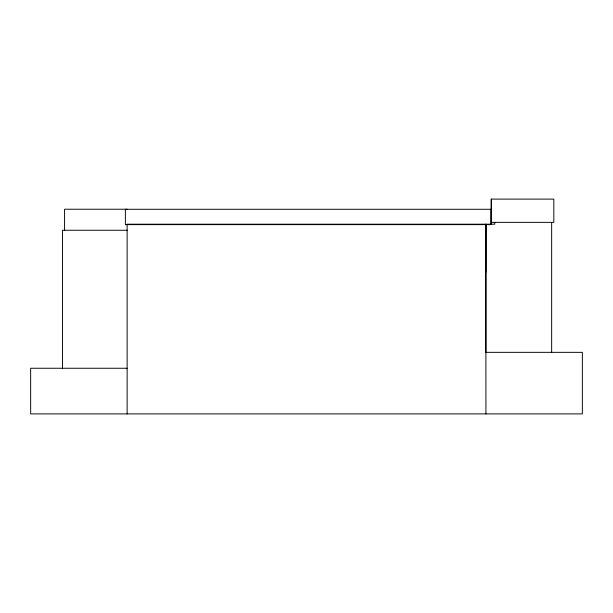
<?xml version="1.0" encoding="UTF-8"?>
<svg xmlns="http://www.w3.org/2000/svg" width="613" height="613" viewBox="0 0 613 613"><rect width="100%" height="100%" fill="white"/><g stroke="black" fill="none" stroke-linecap="round" stroke-linejoin="round"><path stroke-width="0.92" d="M491.258 209.332L491.258 199.102L553.83 199.102L553.83 222.366L491.258 222.366M485.803 272.417L485.864 224.197L485.917 413.898M127.136 209.232L64.572 209.232L64.572 230.258M127.136 230.258L62.48 230.258L62.48 368.252M127.136 368.252L30.65 368.252L30.65 413.898L582.35 413.898L582.35 352.345L485.864 352.345L485.864 224.197M551.654 222.366L551.654 352.345M494.76 222.366L494.76 224.197L127.136 224.197L127.136 413.898M491.312 199.102L491.258 224.197M490.875 209.286L125.381 209.286L125.381 224.634L490.875 224.634L490.875 209.286"/></g></svg>
